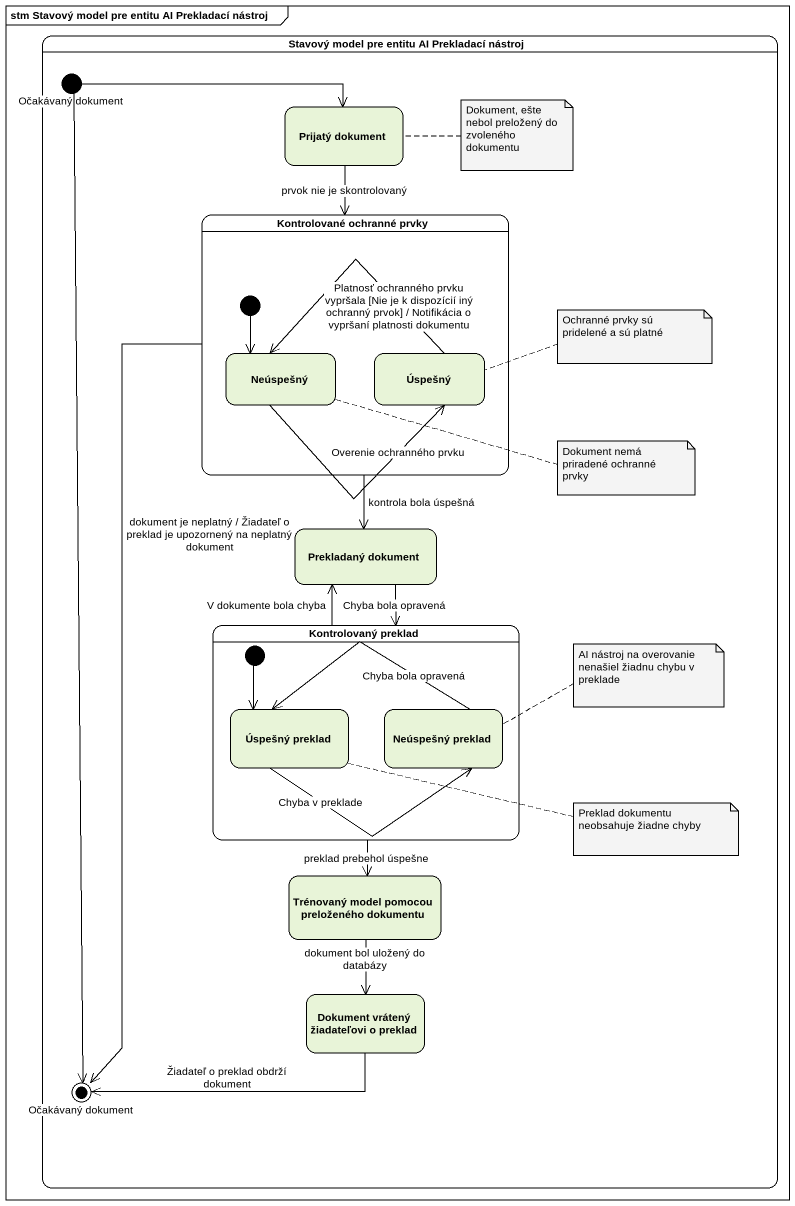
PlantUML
@startuml
mainframe stm Stavový model pre entitu AI Prekladací nástroj
hide empty description
state "Stavový model pre entitu AI Prekladací nástroj" as Stavový_model_pre_entitu_AI {
  state "Očakávaný dokument" as Očakávaný_dokument <<start>>
  state "Prijatý dokument" as Prijatý_dokument
  state "Kontrolované ochranné prvky" as Kontrolované_ochranné_prvky {
    state Neúspešný
    state Úspešný
    [*] --> Neúspešný
  }
  state "Prekladaný dokument" as Prekladaný_dokument
  state "Kontrolovaný preklad" as Kontrolovaný_preklad {
    state "Úspešný preklad" as Úspešný_preklad
    state "Neúspešný preklad" as Neúspešný_preklad
    [*] --> Úspešný_preklad
  }
  state "Trénovaný model pomocou preloženého dokumentu" as Trénovaný_model_pomocou
  state "Dokument vrátený žiadateľovi o preklad" as Dokument_vrátený
  state "Očakávaný dokument" as Očakávaný_dokument_2 <<end>>
}
Očakávaný_dokument -right-> Prijatý_dokument
Očakávaný_dokument --> Očakávaný_dokument_2
Prijatý_dokument --> Kontrolované_ochranné_prvky : prvok nie je skontrolovaný
Kontrolované_ochranné_prvky --> Prekladaný_dokument : kontrola bola úspešná
Kontrolované_ochranné_prvky --> Očakávaný_dokument_2 : dokument je neplatný / Žiadateľ o preklad je upozornený na neplatný dokument
Neúspešný -right-> Úspešný : Overenie ochranného prvku
Úspešný -left-> Neúspešný : Platnosť ochranného prvku vypršala [Nie je k dispozícií iný ochranný prvok] / Notifikácia o vypršaní platnosti dokumentu
Prekladaný_dokument --> Kontrolovaný_preklad : Chyba bola opravená
Kontrolovaný_preklad -up-> Prekladaný_dokument : V dokumente bola chyba
Kontrolovaný_preklad --> Trénovaný_model_pomocou : preklad prebehol úspešne
Úspešný_preklad -right-> Neúspešný_preklad : Chyba v preklade
Neúspešný_preklad -left-> Úspešný_preklad : Chyba bola opravená
Trénovaný_model_pomocou --> Dokument_vrátený : dokument bol uložený do databázy
Dokument_vrátený -left-> Očakávaný_dokument_2 : Žiadateľ o preklad obdrží dokument
note right of Prijatý_dokument : Dokument, ešte nebol preložený do zvoleného dokumentu
note right of Úspešný : Ochranné prvky sú pridelené a sú platné
note right of Neúspešný : Dokument nemá priradené ochranné prvky
note right of Neúspešný_preklad : AI nástroj na overovanie nenašiel žiadnu chybu v preklade
note right of Úspešný_preklad : Preklad dokumentu neobsahuje žiadne chyby
@enduml
